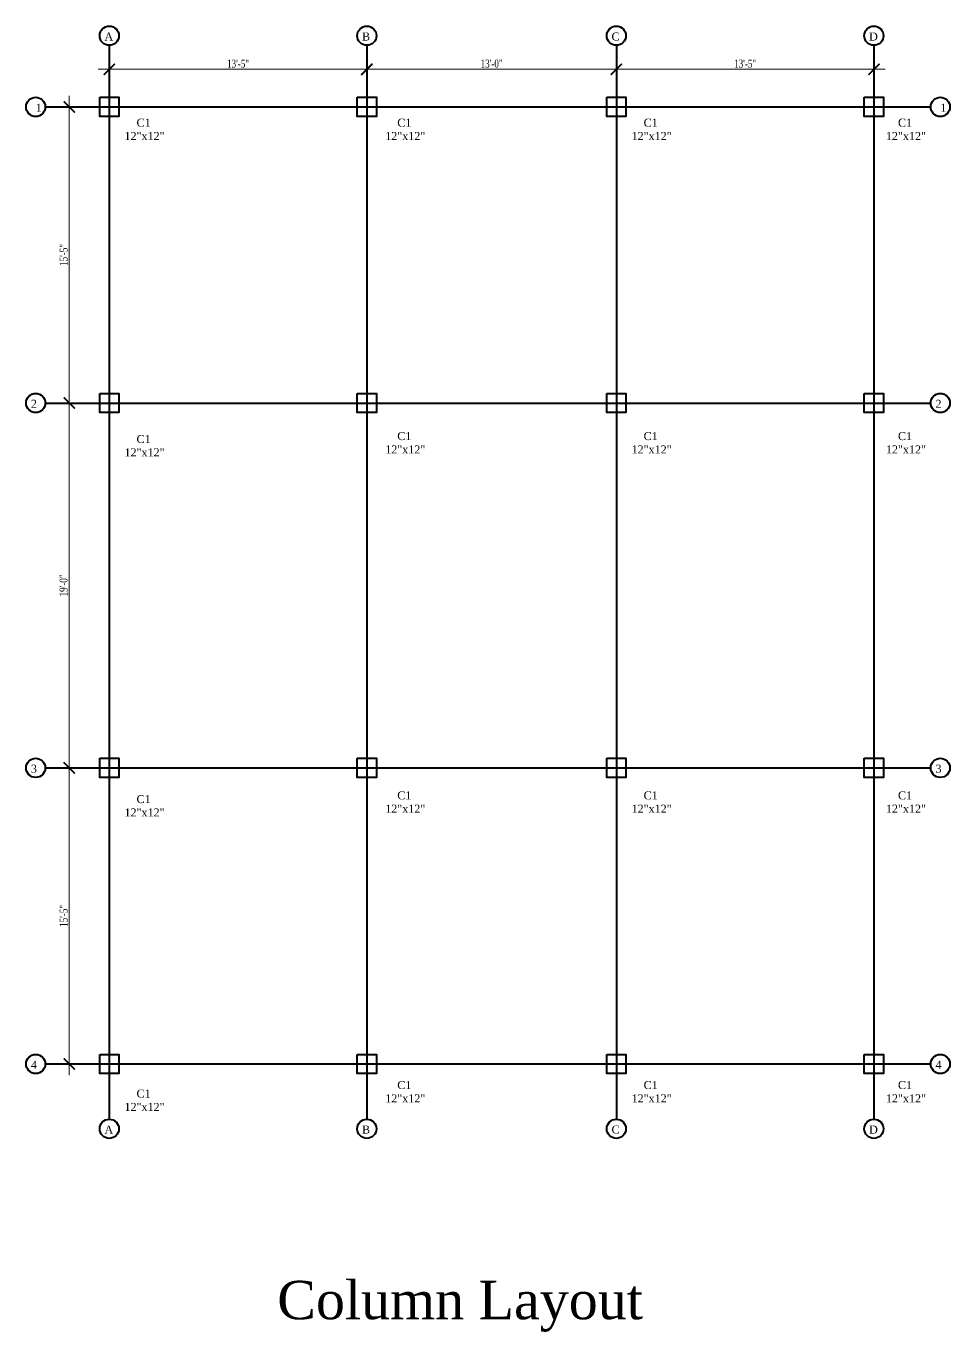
# Model space of a CAD drawing. Header units: inches. Extents: x -79350 to 491628, y -93215 to 155882.
# Drawn here: x -73230 to -72652, y -10507 to -9692 of the extents above; entities that cross this region are included whole.
import ezdxf

# ---------------------------------------------------------------- set-up
doc = ezdxf.new("R2010")
doc.units = ezdxf.units.IN
doc.header["$MEASUREMENT"] = 0
doc.layers.get('0').update_dxf_attribs({"lineweight": 30})
doc.layers.add('Column', color=1, linetype='Continuous', lineweight=30)
doc.layers.add('LINE', color=7, linetype='Continuous', lineweight=20)
doc.styles.get("Standard").update_dxf_attribs({"font": 'times.ttf', "height": 12})
doc.styles.add('Text', font='times.ttf', dxfattribs={"width": 0.75, "height": 5})
doc.dimstyles.new('Grid Dimension', dxfattribs={"dimscale": 0, "dimtxt": 5, "dimasz": 7, "dimexe": 7, "dimexo": 1, "dimgap": 1, "dimtad": 1, "dimdec": 0, "dimlfac": -1, "dimzin": 3, "dimdsep": 46, "dimlunit": 3, "dimtxsty": 'Text', "dimblk": 'ARCHTICK', "dimcen": 0.9, "dimdle": 7, "dimclrt": 5, "dimadec": 0, "dimazin": 0, "dimtfac": 0.75, "dimtdec": 0, "dimtix": 1, "dimtofl": 0, "dimtmove": 0, "dimatfit": 0, "dimldrblk": 'ARCHTICK', "dimfxl": 1, "dimtolj": 1, "dimtzin": 0, "dimlwd": -1, "dimlwe": -1, "dimarcsym": 0})

# ---------------------------------------------------------------- blocks, each defined once
blk = doc.blocks.new('_ArchTick')
at = {"color": 0, "linetype": 'ByBlock', "const_width": 0.15}
blk.add_lwpolyline([(-0.5, -0.5), (0.5, 0.5)], dxfattribs=at)
blk = doc.blocks.new('*D253')
at = {"layer": 'Defpoints', "color": 0, "lineweight": 40, "transparency": 16777216}
for p in [(-73178, -9716), (-73017, -9716), (-73017, -9718.5)]:
    blk.add_point(p, dxfattribs=at)
at = {"layer": 'LINE', "color": 0, "transparency": 16777216}
for p, q in [((-73178, -9717), (-73178, -9725.5)), ((-73017, -9717), (-73017, -9725.5)), ((-73185, -9718.5), (-73010, -9718.5))]:
    blk.add_line(p, q, dxfattribs=at)
at = {"layer": 'LINE', "color": 0, "transparency": 16777216, "xscale": 7, "yscale": 7, "zscale": 7, "rotation": 180}
blk.add_blockref('_ArchTick', (-73178, -9718.5), dxfattribs=at)
at = {"layer": 'LINE', "color": 0, "transparency": 16777216, "xscale": 7, "yscale": 7, "zscale": 7}
blk.add_blockref('_ArchTick', (-73017, -9718.5), dxfattribs=at)
at = {"layer": 'LINE', "color": 5, "lineweight": 40, "transparency": 16777216, "insert": (-73097.5, -9714.96), "char_height": 5, "attachment_point": 5, "style": 'Text'}
blk.add_mtext('\\A1;13\'-5"', dxfattribs=at)
blk = doc.blocks.new('*D254')
at = {"layer": 'Defpoints', "color": 0, "lineweight": 40, "transparency": 16777216}
for p in [(-73017, -9718.5), (-72861, -9718.5), (-72861, -9718.5)]:
    blk.add_point(p, dxfattribs=at)
at = {"layer": 'LINE', "color": 0, "transparency": 16777216}
for p, q in [((-73017, -9717.5), (-73017, -9711.5)), ((-72861, -9717.5), (-72861, -9711.5)), ((-73024, -9718.5), (-72854, -9718.5))]:
    blk.add_line(p, q, dxfattribs=at)
at = {"layer": 'LINE', "color": 0, "transparency": 16777216, "xscale": 7, "yscale": 7, "zscale": 7, "rotation": 180}
blk.add_blockref('_ArchTick', (-73017, -9718.5), dxfattribs=at)
at = {"layer": 'LINE', "color": 0, "transparency": 16777216, "xscale": 7, "yscale": 7, "zscale": 7}
blk.add_blockref('_ArchTick', (-72861, -9718.5), dxfattribs=at)
at = {"layer": 'LINE', "color": 5, "lineweight": 40, "transparency": 16777216, "insert": (-72939, -9714.96), "char_height": 5, "attachment_point": 5, "style": 'Text'}
blk.add_mtext('\\A1;13\'-0"', dxfattribs=at)
blk = doc.blocks.new('*D255')
at = {"layer": 'Defpoints', "color": 0, "lineweight": 40, "transparency": 16777216}
for p in [(-72861, -9718.5), (-72700, -9718.5), (-72700, -9718.5)]:
    blk.add_point(p, dxfattribs=at)
at = {"layer": 'LINE', "color": 0, "transparency": 16777216}
for p, q in [((-72861, -9717.5), (-72861, -9711.5)), ((-72700, -9717.5), (-72700, -9711.5)), ((-72868, -9718.5), (-72693, -9718.5))]:
    blk.add_line(p, q, dxfattribs=at)
at = {"layer": 'LINE', "color": 0, "transparency": 16777216, "xscale": 7, "yscale": 7, "zscale": 7, "rotation": 180}
blk.add_blockref('_ArchTick', (-72861, -9718.5), dxfattribs=at)
at = {"layer": 'LINE', "color": 0, "transparency": 16777216, "xscale": 7, "yscale": 7, "zscale": 7}
blk.add_blockref('_ArchTick', (-72700, -9718.5), dxfattribs=at)
at = {"layer": 'LINE', "color": 5, "lineweight": 40, "transparency": 16777216, "insert": (-72780.5, -9714.96), "char_height": 5, "attachment_point": 5, "style": 'Text'}
blk.add_mtext('\\A1;13\'-5"', dxfattribs=at)
blk = doc.blocks.new('*D256')
at = {"layer": 'Defpoints', "color": 0, "lineweight": 40, "transparency": 16777216}
for p in [(-73218, -9742), (-73218, -9927), (-73203, -9927)]:
    blk.add_point(p, dxfattribs=at)
at = {"layer": 'LINE', "color": 0, "transparency": 16777216}
for p, q in [((-73203, -9735), (-73203, -9934)), ((-73217, -9742), (-73196, -9742)), ((-73217, -9927), (-73196, -9927))]:
    blk.add_line(p, q, dxfattribs=at)
at = {"layer": 'LINE', "color": 0, "transparency": 16777216, "xscale": 7, "yscale": 7, "zscale": 7}
for p, rotation in [((-73203, -9742), 90), ((-73203, -9927), 270)]:
    blk.add_blockref('_ArchTick', p, dxfattribs=dict(at, rotation=rotation))
at = {"layer": 'LINE', "color": 5, "lineweight": 40, "transparency": 16777216, "insert": (-73206.54, -9834.5), "char_height": 5, "attachment_point": 5, "rotation": 90, "style": 'Text'}
blk.add_mtext('\\A1;15\'-5"', dxfattribs=at)
blk = doc.blocks.new('*D257')
at = {"layer": 'Defpoints', "color": 0, "lineweight": 40, "transparency": 16777216}
for p in [(-73203, -9927), (-73203, -10155), (-73203, -10155)]:
    blk.add_point(p, dxfattribs=at)
at = {"layer": 'LINE', "color": 0, "transparency": 16777216}
for p, q in [((-73203, -9920), (-73203, -10162)), ((-73204, -9927), (-73210, -9927)), ((-73204, -10155), (-73210, -10155))]:
    blk.add_line(p, q, dxfattribs=at)
at = {"layer": 'LINE', "color": 0, "transparency": 16777216, "xscale": 7, "yscale": 7, "zscale": 7}
for p, rotation in [((-73203, -9927), 90), ((-73203, -10155), 270)]:
    blk.add_blockref('_ArchTick', p, dxfattribs=dict(at, rotation=rotation))
at = {"layer": 'LINE', "color": 5, "lineweight": 40, "transparency": 16777216, "insert": (-73206.55, -10041), "char_height": 5, "attachment_point": 5, "rotation": 90, "style": 'Text'}
blk.add_mtext('\\A1;19\'-0"', dxfattribs=at)
blk = doc.blocks.new('*D258')
at = {"layer": 'Defpoints', "color": 0, "lineweight": 40, "transparency": 16777216}
for p in [(-73203, -10155), (-73203, -10340), (-73203, -10340)]:
    blk.add_point(p, dxfattribs=at)
at = {"layer": 'LINE', "color": 0, "transparency": 16777216}
for p, q in [((-73203, -10148), (-73203, -10347)), ((-73204, -10155), (-73210, -10155)), ((-73204, -10340), (-73210, -10340))]:
    blk.add_line(p, q, dxfattribs=at)
at = {"layer": 'LINE', "color": 0, "transparency": 16777216, "xscale": 7, "yscale": 7, "zscale": 7}
for p, rotation in [((-73203, -10155), 90), ((-73203, -10340), 270)]:
    blk.add_blockref('_ArchTick', p, dxfattribs=dict(at, rotation=rotation))
at = {"layer": 'LINE', "color": 5, "lineweight": 40, "transparency": 16777216, "insert": (-73206.54, -10247.5), "char_height": 5, "attachment_point": 5, "rotation": 90, "style": 'Text'}
blk.add_mtext('\\A1;15\'-5"', dxfattribs=at)

msp = doc.modelspace()

# ---------------------------------------------------------------- linework, layer by layer
at = {"layer": 'Column', "lineweight": 40}
for points in [[(-73184, -9736), (-73172, -9736), (-73172, -9748), (-73184, -9748)], [(-73023, -9736), (-73011, -9736), (-73011, -9748), (-73023, -9748)], [(-72867, -9736), (-72855, -9736), (-72855, -9748), (-72867, -9748)], [(-72706, -9736), (-72694, -9736), (-72694, -9748), (-72706, -9748)], [(-73184, -9921), (-73172, -9921), (-73172, -9933), (-73184, -9933)], [(-73023, -9921), (-73011, -9921), (-73011, -9933), (-73023, -9933)], [(-72867, -9921), (-72855, -9921), (-72855, -9933), (-72867, -9933)], [(-72706, -9921), (-72694, -9921), (-72694, -9933), (-72706, -9933)], [(-73184, -10149), (-73172, -10149), (-73172, -10161), (-73184, -10161)], [(-73023, -10149), (-73011, -10149), (-73011, -10161), (-73023, -10161)], [(-72867, -10149), (-72855, -10149), (-72855, -10161), (-72867, -10161)], [(-72706, -10149), (-72694, -10149), (-72694, -10161), (-72706, -10161)], [(-73184, -10334), (-73172, -10334), (-73172, -10346), (-73184, -10346)], [(-73023, -10334), (-73011, -10334), (-73011, -10346), (-73023, -10346)], [(-72867, -10334), (-72855, -10334), (-72855, -10346), (-72867, -10346)], [(-72706, -10334), (-72694, -10334), (-72694, -10346), (-72706, -10346)]]:
    msp.add_lwpolyline(points, close=True, dxfattribs=at)
at = {"layer": 'LINE', "lineweight": 40}
for p, q in [((-73178, -9703.5), (-73178, -10374.5)), ((-73017, -9703.5), (-73017, -10374.5)), ((-72861, -9703.5), (-72861, -10374.5)), ((-72700, -9703.5), (-72700, -10374.5)), ((-73218, -9742), (-72664.5, -9742)), ((-73218, -9927), (-72664.5, -9927)), ((-73218, -10155), (-72664.5, -10155)), ((-73218, -10340), (-72664.5, -10340))]:
    msp.add_line(p, q, dxfattribs=at)
for centre in [(-73178, -9697.5), (-73017, -9697.5), (-72861, -9697.5), (-72700, -9697.5), (-73224, -9742), (-72658.5, -9742), (-73224, -9927), (-72658.5, -9927), (-73224, -10155), (-72658.5, -10155), (-73224, -10340), (-72658.5, -10340), (-73178, -10380.5), (-73017, -10380.5), (-72861, -10380.5), (-72700, -10380.5)]:
    msp.add_circle(centre, 6, dxfattribs=at)

# ---------------------------------------------------------------- texts
at = {"color": 138, "linetype": 'ByBlock', "lineweight": 40, "true_color": 0x004a5e, "insert": (-73073, -10475.5), "char_height": 24, "attachment_point": 1}
msp.add_mtext_dynamic_manual_height_columns('Column Layout', width=455, gutter_width=60, heights=[5.23], dxfattribs=at)
at = {"layer": 'LINE', "lineweight": 40, "char_height": 5, "attachment_point": 1}
for s, width, insert in [('A', 24, (-73181, -9695.5)), ('B', 24, (-73020, -9695.5)), ('C', 24, (-72864, -9695.5)), ('D', 24, (-72703, -9695.5)), ('1', 24, (-73224, -9740)), ('1', 24, (-72658.5, -9740)), ('{\\C5;    C1^J12"x12"}', 37, (-73168.5, -9749.33)), ('{\\C5;    C1^J12"x12"}', 37, (-73005.5, -9749.33)), ('{\\C5;    C1^J12"x12"}', 37, (-72851.5, -9749.33)), ('{\\C5;    C1^J12"x12"}', 37, (-72692.5, -9749.33)), ('2', 24, (-73227, -9925)), ('2', 24, (-72661.5, -9925)), ('{\\C5;    C1^J12"x12"}', 37, (-73005.5, -9945.17)), ('{\\C5;    C1^J12"x12"}', 37, (-72851.5, -9945.17)), ('{\\C5;    C1^J12"x12"}', 37, (-72692.5, -9945.17)), ('{\\C5;    C1^J12"x12"}', 37, (-73168.5, -9947)), ('3', 24, (-73227, -10153)), ('3', 24, (-72661.5, -10153)), ('{\\C5;    C1^J12"x12"}', 37, (-73168.5, -10172)), ('{\\C5;    C1^J12"x12"}', 37, (-73005.5, -10169.67)), ('{\\C5;    C1^J12"x12"}', 37, (-72851.5, -10169.67)), ('{\\C5;    C1^J12"x12"}', 37, (-72692.5, -10169.67)), ('4', 24, (-73227, -10338)), ('4', 24, (-72661.5, -10338)), ('{\\C5;    C1^J12"x12"}', 37, (-73005.5, -10350.67)), ('{\\C5;    C1^J12"x12"}', 37, (-72851.5, -10350.67)), ('{\\C5;    C1^J12"x12"}', 37, (-72692.5, -10350.67)), ('{\\C5;    C1^J12"x12"}', 37, (-73168.5, -10356)), ('A', 24, (-73181, -10378.5)), ('B', 24, (-73020, -10378.5)), ('C', 24, (-72864, -10378.5)), ('D', 24, (-72703, -10378.5))]:
    msp.add_mtext_dynamic_manual_height_columns(s, width=width, gutter_width=60, heights=[0], dxfattribs=dict(at, insert=insert))

# ---------------------------------------------------------------- dimensions: what is measured, and where the dimension line sits
at = {"layer": 'LINE', "lineweight": 40}
for base, p1, p2, picture, middle in [((-73017, -9718.5), (-73178, -9716), (-73017, -9716), '*D253', (-73097.5, -9714.96)), ((-72861, -9718.5), (-73017, -9718.5), (-72861, -9718.5), '*D254', (-72939, -9714.96)), ((-72700, -9718.5), (-72861, -9718.5), (-72700, -9718.5), '*D255', (-72780.5, -9714.96))]:
    dim = msp.add_linear_dim(base=base, p1=p1, p2=p2, dimstyle='Grid Dimension', override={"dimscale": 1}, dxfattribs=at)
    dim.commit()
    dim.dimension.update_dxf_attribs({"geometry": picture, "text_midpoint": middle})
dim = msp.add_linear_dim(base=(-73203, -9927), p1=(-73218, -9742), p2=(-73218, -9927), angle=90, dimstyle='Grid Dimension', override={"dimscale": 1}, dxfattribs=at)
dim.commit()
dim.dimension.update_dxf_attribs({"geometry": '*D256', "text_midpoint": (-73203, -9834.5), "dimtype": 160})
for base, p1, p2, picture, middle in [((-73203, -10155), (-73203, -9927), (-73203, -10155), '*D257', (-73206.55, -10041)), ((-73203, -10340), (-73203, -10155), (-73203, -10340), '*D258', (-73206.54, -10247.5))]:
    dim = msp.add_linear_dim(base=base, p1=p1, p2=p2, angle=90, dimstyle='Grid Dimension', override={"dimscale": 1}, dxfattribs=at)
    dim.commit()
    dim.dimension.update_dxf_attribs({"geometry": picture, "text_midpoint": middle})

doc.saveas('drawing.dxf')
